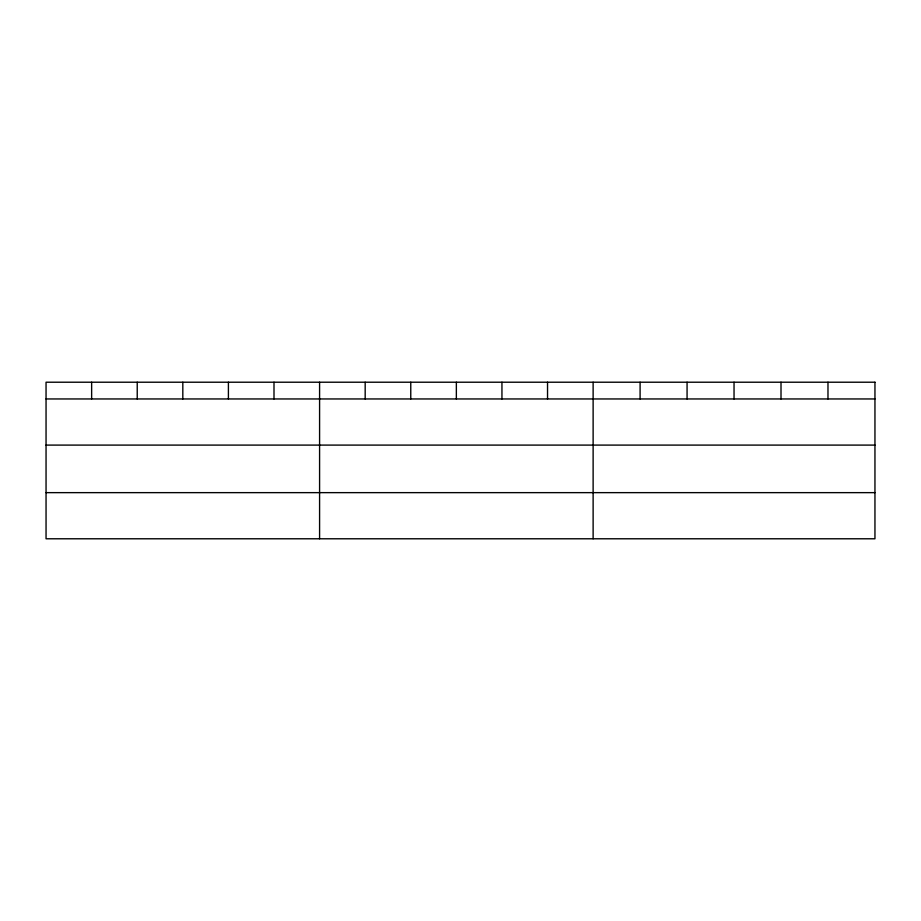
<?xml version="1.0" encoding="UTF-8"?>
<svg xmlns="http://www.w3.org/2000/svg" width="921" height="921" viewBox="0 0 921 921"><rect width="100%" height="100%" fill="white"/><g stroke="black" fill="none" stroke-linecap="round" stroke-linejoin="round"><path stroke-width="1.38" d="M46.05 398.954L874.95 398.954M46.05 445.096L874.95 445.096M46.05 492.643L874.95 492.643M827.979 382.215L827.979 398.954M781.008 382.215L781.008 398.954M734.037 382.215L734.037 398.954M687.066 382.215L687.066 398.954M640.095 382.215L640.095 398.954M593.124 382.215L593.124 538.785M547.535 382.215L547.535 398.954M501.945 382.215L501.945 398.954M456.356 382.215L456.356 398.954M410.766 382.215L410.766 398.954M365.177 382.215L365.177 398.954M319.587 382.215L319.587 538.785M273.998 382.215L273.998 398.954M228.408 382.215L228.408 398.954M182.819 382.215L182.819 398.954M137.229 382.215L137.229 398.954M91.639 382.215L91.639 398.954M874.95 382.215L46.05 382.215L46.05 538.785L874.95 538.785L874.95 382.215"/></g></svg>
